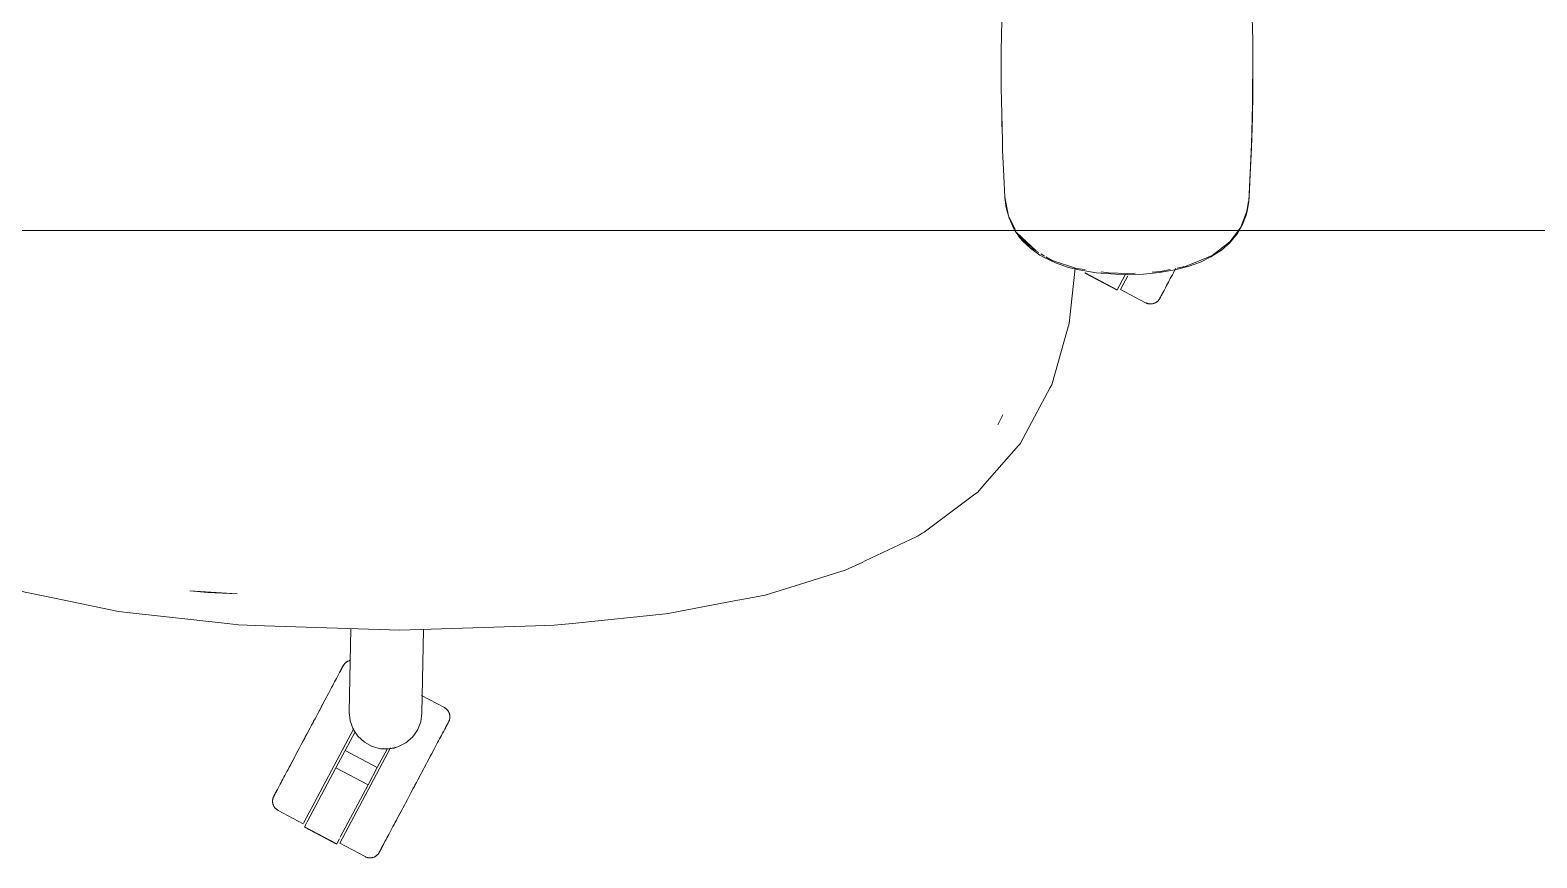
# Model space of a CAD drawing. Header units: millimetres. Extents: x 155927 to 326028, y -36033 to 97293.
# Drawn here: x 169857 to 170437, y 24744 to 25062 of the extents above; entities that cross this region are included whole.
import ezdxf

# ---------------------------------------------------------------- set-up
doc = ezdxf.new("R2010")
doc.units = ezdxf.units.MM
doc.header["$MEASUREMENT"] = 0
doc.layers.add('G-IMPT', color=8, linetype='CONTINUOUS', lineweight=9)
doc.layers.add('I-FURN', color=8, linetype='CONTINUOUS', lineweight=9)

msp = doc.modelspace()

# ---------------------------------------------------------------- linework, layer by layer
at = {"layer": 'G-IMPT'}
for p, q in [((170231.28, 25060.12), (170231.57, 25072.42)), ((170328.05, 25058.76), (170327.88, 25067.17)), ((170231.28, 25060.12), (170231.21, 25054.65)), ((170328.05, 25058.76), (170327.93, 25028.74)), ((170328.05, 25058.76), (170328.09, 25038.57)), ((170328.05, 25058.76), (170328.13, 25047.96)), ((170231.2, 25039.93), (170231.21, 25054.65)), ((170327.93, 25028.74), (170328.13, 25047.96)), ((170231.25, 25035.42), (170231.2, 25039.93)), ((170231.25, 25035.42), (170231.63, 25019.75)), ((170328.09, 25038.57), (170327.59, 25017.18)), ((170328.09, 25038.57), (170327.63, 25018.38)), ((170328.09, 25038.57), (170327.93, 25028.74)), ((170328.07, 25036.53), (170327.99, 25034.33)), ((170328.05, 25038.57), (170328.07, 25036.53)), ((170231.43, 25028.7), (170231.43, 25026.48)), ((170327.93, 25028.74), (170327.59, 25017.18)), ((170231.54, 25023.8), (170231.43, 25026.48)), ((170231.63, 25019.75), (170231.75, 25016.21)), ((170327.63, 25018.38), (170326.54, 24996.6)), ((170327.59, 25017.18), (170326.54, 24996.6)), ((170327.63, 25018.38), (170326.65, 24998.21)), ((170327.59, 25017.18), (170327.63, 25018.38)), ((170232.37, 25003.65), (170231.75, 25016.21)), ((170232.37, 25003.65), (170232.65, 24997.98)), ((170234.02, 24990.86), (170232.65, 24998.21)), ((170232.65, 24997.98), (170233.15, 24993.97)), ((170233.15, 24993.97), (170234.22, 24990.02)), ((170325.82, 24992.74), (170326.38, 24996.42)), ((170325.84, 24992.56), (170326.29, 24994.95)), ((170326.54, 24996.6), (170326.29, 24994.95)), ((170326.54, 24996.6), (170326.65, 24998.21)), ((170236.12, 24986.6), (170234.02, 24990.86)), ((170236.2, 24985.69), (170234.22, 24990.02)), ((170325.82, 24992.74), (170323.41, 24986.54)), ((170324.08, 24987.57), (170325.47, 24991.21)), ((170325.84, 24992.56), (170325.47, 24991.21)), ((170236.12, 24986.6), (170236.75, 24985.33)), ((170236.45, 24985.33), (170238.41, 24982.47)), ((170242.53, 24978.66), (170237.23, 24984.37)), ((170244.62, 24977.46), (170237.23, 24984.37)), ((170237.23, 24984.37), (170239.46, 24981.95)), ((170239.54, 24981.15), (170238.41, 24982.47)), ((170322.12, 24984.14), (170319.05, 24980.4)), ((170322.52, 24985.33), (170319.24, 24980.92)), ((170322.8, 24985.33), (170322.12, 24984.14)), ((170323.41, 24986.54), (170322.52, 24985.33)), ((170324.08, 24987.57), (170322.8, 24985.33)), ((170243, 24978.88), (170239.46, 24981.95)), ((170239.54, 24981.15), (170242.59, 24978.29)), ((170245.69, 24976.77), (170242.53, 24978.66)), ((170242.59, 24978.29), (170246.04, 24975.84)), ((170244.62, 24977.46), (170243.15, 24978.74)), ((170311.96, 24975.08), (170316.01, 24977.73)), ((170319.24, 24980.92), (170312.45, 24975.7)), ((170316.01, 24977.73), (170319.05, 24980.4)), ((170247.42, 24975.04), (170246.04, 24975.84)), ((170247.91, 24975.44), (170246.47, 24976.3)), ((170252.05, 24972.83), (170247.42, 24975.04)), ((170250.83, 24973.69), (170248.38, 24975.16)), ((170260.23, 24970.66), (170250.83, 24973.69)), ((170257.14, 24971.09), (170252.05, 24972.83)), ((170257.14, 24971.09), (170261.07, 24970.11)), ((170259.72, 24970.78), (170257.31, 24949.5)), ((170263.52, 24970.2), (170260.23, 24970.66)), ((170303.55, 24971.51), (170298.07, 24970.08)), ((170302.44, 24971.53), (170298.97, 24970.82)), ((170302.44, 24971.53), (170308.06, 24973.86)), ((170303.55, 24971.51), (170307.89, 24973.09)), ((170311.96, 24975.08), (170307.89, 24973.09)), ((170312.45, 24975.7), (170308.06, 24973.86)), ((170261.07, 24970.11), (170267.83, 24969)), ((170275.14, 24968.42), (170267.83, 24969)), ((170272.49, 24968.94), (170269.7, 24969.33)), ((170272.49, 24968.94), (170279.65, 24968.71)), ((170275.14, 24968.42), (170279.65, 24968.33)), ((170282.76, 24968.9), (170279.65, 24968.71)), ((170279.65, 24968.33), (170285.99, 24968.51)), ((170292.14, 24969.08), (170285.99, 24968.51)), ((170292.48, 24969.49), (170289.27, 24969.3)), ((170292.14, 24969.08), (170298.07, 24970.08)), ((170296.23, 24970.26), (170292.48, 24969.49)), ((170256.67, 24947.24), (170257.31, 24949.5)), ((170256.67, 24947.24), (170250.66, 24925.9)), ((170250.07, 24924.79), (170244.06, 24913.55)), ((170250.66, 24925.9), (170250.07, 24924.79)), ((170229.86, 24910.41), (170231.82, 24914.3)), ((170229.86, 24910.41), (170231.04, 24912.71)), ((170231.04, 24912.71), (170231.82, 24914.3)), ((170244.06, 24913.55), (170238.47, 24903.11)), ((170224.87, 24887.66), (170237.89, 24902.45)), ((170237.89, 24902.45), (170238.47, 24903.11)), ((170201.53, 24869.11), (170221.03, 24883.68)), ((170221.03, 24883.68), (170222, 24884.4)), ((170224.87, 24887.66), (170222, 24884.4)), ((170198.48, 24867.28), (170178.83, 24858.02)), ((170198.48, 24867.28), (170199.19, 24867.71)), ((170200.76, 24868.65), (170199.19, 24867.71)), ((170201.53, 24869.11), (170200.76, 24868.65)), ((170171.15, 24854.4), (170177.92, 24857.59)), ((170178.83, 24858.02), (170177.92, 24857.59)), ((170153.88, 24849.07), (170140.27, 24844.88)), ((170171.15, 24854.4), (170153.88, 24849.07)), ((169866.7, 24843.61), (169852.88, 24846.48)), ((169870.38, 24842.84), (169866.7, 24843.61)), ((169937.03, 24845.28), (169918.75, 24846.52)), ((169918.75, 24846.52), (169925.69, 24845.91)), ((169937.03, 24845.28), (169925.69, 24845.91)), ((170129.01, 24842.72), (170132.67, 24843.42)), ((170140.27, 24844.88), (170132.67, 24843.42)), ((169870.38, 24842.84), (169891.33, 24838.49)), ((169891.33, 24838.49), (169895.74, 24838.01)), ((169933.19, 24833.88), (169895.74, 24838.01)), ((170103.17, 24837.76), (170066.17, 24833.94)), ((170103.17, 24837.76), (170103.63, 24837.85)), ((170129.01, 24842.72), (170103.63, 24837.85)), ((169933.19, 24833.88), (169937.56, 24833.4)), ((169947.5, 24833.07), (169937.56, 24833.4)), ((169947.5, 24833.07), (169999.68, 24831.37)), ((169999.68, 24831.37), (170051.85, 24832.98)), ((170051.85, 24832.98), (170059.11, 24833.21)), ((170066.17, 24833.94), (170059.11, 24833.21))]:
    msp.add_line(p, q, dxfattribs=at)
at = {"layer": 'I-FURN'}
for p, q in [((171437.45, 24985.33), (169437.45, 24985.33)), ((169437.45, 24985.33), (171437.45, 24985.33)), ((170297.95, 24969.85), (170298.39, 24970.68)), ((170263.43, 24968.83), (170275.79, 24962.26)), ((170263.52, 24969), (170263.57, 24969.1)), ((170275.88, 24962.43), (170263.52, 24969)), ((170278.96, 24968.21), (170275.88, 24962.43)), ((170279.91, 24967.86), (170277.11, 24962.61)), ((170295.22, 24964.72), (170295.57, 24965.37)), ((170295.57, 24965.37), (170295.93, 24966.05)), ((170295.93, 24966.05), (170296.3, 24966.75)), ((170296.3, 24966.75), (170296.7, 24967.49)), ((170296.7, 24967.49), (170297.1, 24968.25)), ((170297.1, 24968.25), (170297.52, 24969.04)), ((170297.52, 24969.04), (170297.95, 24969.85)), ((170277.11, 24962.61), (170286.8, 24957.46)), ((170292.25, 24959.13), (170292.17, 24958.99)), ((170292.28, 24959.18), (170292.25, 24959.14)), ((170292.25, 24959.13), (170292.26, 24959.15)), ((170292.25, 24959.14), (170292.25, 24959.13)), ((170292.26, 24959.15), (170292.29, 24959.21)), ((170292.32, 24959.26), (170292.28, 24959.18)), ((170292.29, 24959.21), (170292.35, 24959.31)), ((170292.38, 24959.38), (170292.32, 24959.26)), ((170292.35, 24959.31), (170292.42, 24959.45)), ((170292.47, 24959.54), (170292.38, 24959.38)), ((170292.42, 24959.45), (170292.52, 24959.63)), ((170292.58, 24959.74), (170292.47, 24959.54)), ((170292.52, 24959.63), (170292.63, 24959.85)), ((170292.71, 24959.98), (170292.58, 24959.74)), ((170292.63, 24959.85), (170292.77, 24960.11)), ((170292.85, 24960.26), (170292.71, 24959.98)), ((170292.77, 24960.11), (170292.93, 24960.41)), ((170293.02, 24960.58), (170292.85, 24960.26)), ((170292.93, 24960.41), (170293.11, 24960.74)), ((170293.21, 24960.94), (170293.02, 24960.58)), ((170293.11, 24960.74), (170293.31, 24961.11)), ((170293.42, 24961.33), (170293.21, 24960.94)), ((170293.31, 24961.11), (170293.52, 24961.52)), ((170293.65, 24961.76), (170293.42, 24961.33)), ((170293.52, 24961.52), (170293.76, 24961.97)), ((170293.9, 24962.23), (170293.65, 24961.76)), ((170293.76, 24961.97), (170294.02, 24962.45)), ((170294.16, 24962.73), (170293.9, 24962.23)), ((170294.02, 24962.45), (170294.29, 24962.97)), ((170294.45, 24963.26), (170294.16, 24962.73)), ((170294.29, 24962.97), (170294.59, 24963.52)), ((170294.75, 24963.83), (170294.45, 24963.26)), ((170294.59, 24963.52), (170294.9, 24964.1)), ((170294.9, 24964.1), (170295.22, 24964.72)), ((170286.84, 24957.44), (170286.8, 24957.46)), ((170286.98, 24957.37), (170286.84, 24957.44)), ((170287.13, 24957.31), (170286.98, 24957.37)), ((170287.28, 24957.25), (170287.13, 24957.31)), ((170287.43, 24957.19), (170287.28, 24957.25)), ((170287.59, 24957.15), (170287.43, 24957.19)), ((170287.74, 24957.1), (170287.59, 24957.15)), ((170287.9, 24957.07), (170287.74, 24957.1)), ((170288.06, 24957.04), (170287.9, 24957.07)), ((170288.22, 24957.02), (170288.06, 24957.04)), ((170288.38, 24957), (170288.22, 24957.02)), ((170288.54, 24956.99), (170288.38, 24957)), ((170288.7, 24956.99), (170288.54, 24956.99)), ((170288.86, 24956.99), (170288.7, 24956.99)), ((170289.02, 24957), (170288.86, 24956.99)), ((170289.18, 24957.02), (170289.02, 24957)), ((170289.34, 24957.04), (170289.18, 24957.02)), ((170289.5, 24957.07), (170289.34, 24957.04)), ((170289.66, 24957.11), (170289.5, 24957.07)), ((170289.81, 24957.15), (170289.66, 24957.11)), ((170289.97, 24957.2), (170289.81, 24957.15)), ((170290.12, 24957.25), (170289.97, 24957.2)), ((170290.27, 24957.31), (170290.12, 24957.25)), ((170290.42, 24957.38), (170290.27, 24957.31)), ((170290.56, 24957.45), (170290.42, 24957.38)), ((170290.7, 24957.53), (170290.56, 24957.45)), ((170290.84, 24957.61), (170290.7, 24957.53)), ((170290.97, 24957.7), (170290.84, 24957.61)), ((170291.11, 24957.79), (170290.97, 24957.7)), ((170291.23, 24957.89), (170291.11, 24957.79)), ((170291.36, 24958), (170291.23, 24957.89)), ((170291.47, 24958.11), (170291.36, 24958)), ((170291.59, 24958.22), (170291.47, 24958.11)), ((170291.7, 24958.34), (170291.59, 24958.22)), ((170291.8, 24958.46), (170291.7, 24958.34)), ((170291.9, 24958.59), (170291.8, 24958.46)), ((170292, 24958.72), (170291.9, 24958.59)), ((170292.09, 24958.85), (170292, 24958.72)), ((170292.17, 24958.99), (170292.09, 24958.85)), ((169980.16, 24799.8), (169980.73, 24831.99)), ((170008.71, 24831.65), (170008.15, 24799.31)), ((169975.62, 24813.51), (169975.91, 24814.04)), ((169976.05, 24814.32), (169975.78, 24813.8)), ((169975.91, 24814.04), (169976.17, 24814.54)), ((169976.31, 24814.8), (169976.05, 24814.32)), ((169976.17, 24814.54), (169976.42, 24815.01)), ((169976.55, 24815.25), (169976.31, 24814.8)), ((169976.42, 24815.01), (169976.65, 24815.44)), ((169976.77, 24815.66), (169976.55, 24815.25)), ((169976.65, 24815.44), (169976.86, 24815.83)), ((169976.96, 24816.03), (169976.77, 24815.66)), ((169976.86, 24815.83), (169977.05, 24816.19)), ((169977.14, 24816.36), (169976.96, 24816.03)), ((169977.05, 24816.19), (169977.22, 24816.51)), ((169977.3, 24816.66), (169977.14, 24816.36)), ((169977.22, 24816.51), (169977.37, 24816.79)), ((169977.44, 24816.92), (169977.3, 24816.66)), ((169977.37, 24816.79), (169977.49, 24817.03)), ((169977.55, 24817.14), (169977.44, 24816.92)), ((169977.49, 24817.03), (169977.6, 24817.23)), ((169977.65, 24817.32), (169977.55, 24817.14)), ((169977.6, 24817.23), (169977.69, 24817.39)), ((169977.72, 24817.46), (169977.65, 24817.32)), ((169977.69, 24817.39), (169977.75, 24817.51)), ((169977.78, 24817.56), (169977.72, 24817.46)), ((169977.75, 24817.51), (169977.8, 24817.59)), ((169977.81, 24817.62), (169977.78, 24817.56)), ((169977.8, 24817.59), (169977.82, 24817.63)), ((169977.82, 24817.64), (169977.81, 24817.62)), ((169977.82, 24817.64), (169977.9, 24817.78)), ((169977.82, 24817.63), (169977.82, 24817.64)), ((169977.9, 24817.78), (169977.98, 24817.92)), ((169977.98, 24817.92), (169978.07, 24818.05)), ((169978.07, 24818.05), (169978.17, 24818.18)), ((169978.17, 24818.18), (169978.27, 24818.31)), ((169978.27, 24818.31), (169978.37, 24818.43)), ((169978.37, 24818.43), (169978.48, 24818.55)), ((169978.48, 24818.55), (169978.6, 24818.66)), ((169978.6, 24818.66), (169978.72, 24818.77)), ((169978.72, 24818.77), (169978.84, 24818.88)), ((169978.84, 24818.88), (169978.97, 24818.98)), ((169978.97, 24818.98), (169979.1, 24819.07)), ((169979.1, 24819.07), (169979.23, 24819.16)), ((169979.23, 24819.16), (169979.37, 24819.24)), ((169979.37, 24819.24), (169979.51, 24819.32)), ((169979.51, 24819.32), (169979.66, 24819.39)), ((169979.66, 24819.39), (169979.8, 24819.46)), ((169979.8, 24819.46), (169979.95, 24819.52)), ((169979.95, 24819.52), (169980.1, 24819.57)), ((169980.1, 24819.57), (169980.26, 24819.62)), ((169980.26, 24819.62), (169980.41, 24819.66)), ((169980.41, 24819.66), (169980.57, 24819.7)), ((169972.97, 24808.52), (169972.55, 24807.73)), ((169973.38, 24809.28), (169972.97, 24808.52)), ((169973.77, 24810.02), (169973.38, 24809.28)), ((169974.14, 24810.72), (169973.77, 24810.02)), ((169974.5, 24811.4), (169974.14, 24810.72)), ((169974.85, 24812.05), (169974.5, 24811.4)), ((169975.18, 24812.67), (169974.85, 24812.05)), ((169975.49, 24813.25), (169975.18, 24812.67)), ((169975.32, 24812.94), (169975.62, 24813.51)), ((169975.78, 24813.8), (169975.49, 24813.25)), ((169969.79, 24802.54), (169969.3, 24801.61)), ((169969.53, 24802.04), (169970.02, 24802.96)), ((169970.28, 24803.46), (169969.79, 24802.54)), ((169970.02, 24802.96), (169970.5, 24803.87)), ((169970.75, 24804.35), (169970.28, 24803.46)), ((169971.22, 24805.23), (169970.75, 24804.35)), ((169971.68, 24806.08), (169971.22, 24805.23)), ((169972.12, 24806.92), (169971.68, 24806.08)), ((169972.55, 24807.73), (169972.12, 24806.92)), ((170016.77, 24801.5), (170007.93, 24806.2)), ((169966.73, 24796.78), (169966.2, 24795.78)), ((169966.44, 24796.24), (169966.97, 24797.23)), ((169967.25, 24797.76), (169966.73, 24796.78)), ((169966.97, 24797.23), (169967.49, 24798.21)), ((169967.77, 24798.74), (169967.25, 24797.76)), ((169967.49, 24798.21), (169968.01, 24799.19)), ((169968.29, 24799.71), (169967.77, 24798.74)), ((169968.01, 24799.19), (169968.52, 24800.15)), ((169968.8, 24800.67), (169968.29, 24799.71)), ((169968.52, 24800.15), (169969.03, 24801.1)), ((169969.3, 24801.61), (169968.8, 24800.67)), ((169969.03, 24801.1), (169969.53, 24802.04)), ((169980.51, 24796.44), (169980.16, 24799.8)), ((170008.15, 24799.31), (170007.68, 24795.97)), ((170016.77, 24801.5), (170016.91, 24801.42)), ((170016.91, 24801.42), (170017.05, 24801.33)), ((170017.05, 24801.33), (170017.18, 24801.24)), ((170017.18, 24801.24), (170017.31, 24801.15)), ((170017.31, 24801.15), (170017.44, 24801.05)), ((170017.44, 24801.05), (170017.56, 24800.94)), ((170017.56, 24800.94), (170017.68, 24800.83)), ((170017.68, 24800.83), (170017.79, 24800.72)), ((170017.79, 24800.72), (170017.9, 24800.6)), ((170017.9, 24800.6), (170018.01, 24800.48)), ((170018.01, 24800.48), (170018.11, 24800.35)), ((170018.11, 24800.35), (170018.2, 24800.22)), ((170018.2, 24800.22), (170018.29, 24800.08)), ((170018.29, 24800.08), (170018.37, 24799.95)), ((170018.37, 24799.95), (170018.45, 24799.81)), ((170018.45, 24799.81), (170018.52, 24799.66)), ((170018.52, 24799.66), (170018.59, 24799.51)), ((170018.59, 24799.51), (170018.65, 24799.36)), ((170018.65, 24799.36), (170018.7, 24799.21)), ((170018.71, 24796.68), (170018.65, 24796.53)), ((170018.7, 24799.21), (170018.75, 24799.06)), ((170018.75, 24796.83), (170018.71, 24796.68)), ((170018.75, 24799.06), (170018.79, 24798.9)), ((170018.79, 24796.99), (170018.75, 24796.83)), ((170018.79, 24798.9), (170018.83, 24798.75)), ((170018.83, 24797.14), (170018.79, 24796.99)), ((170018.83, 24798.75), (170018.86, 24798.59)), ((170018.86, 24797.3), (170018.83, 24797.14)), ((170018.86, 24798.59), (170018.88, 24798.43)), ((170018.88, 24797.46), (170018.86, 24797.3)), ((170018.88, 24798.43), (170018.89, 24798.27)), ((170018.9, 24797.62), (170018.88, 24797.46)), ((170018.89, 24798.27), (170018.9, 24798.11)), ((170018.9, 24798.11), (170018.91, 24797.95)), ((170018.91, 24797.78), (170018.9, 24797.62)), ((170018.91, 24797.95), (170018.91, 24797.78)), ((169981.98, 24793.51), (169962.58, 24757.03)), ((169963.24, 24790.22), (169963.78, 24791.23)), ((169964.06, 24791.77), (169963.53, 24790.77)), ((169963.78, 24791.23), (169964.31, 24792.23)), ((169964.6, 24792.77), (169964.06, 24791.77)), ((169964.31, 24792.23), (169964.85, 24793.24)), ((169965.13, 24793.78), (169964.6, 24792.77)), ((169964.85, 24793.24), (169965.38, 24794.24)), ((169965.67, 24794.78), (169965.13, 24793.78)), ((169965.38, 24794.24), (169965.91, 24795.24)), ((169966.2, 24795.78), (169965.67, 24794.78)), ((169965.91, 24795.24), (169966.44, 24796.24)), ((169978.58, 24784.99), (169982.38, 24792.14)), ((169981.65, 24793.27), (169980.51, 24796.44)), ((169983.52, 24790.46), (169981.65, 24793.27)), ((170006.43, 24792.83), (170004.47, 24790.09)), ((170007.68, 24795.97), (170006.43, 24792.83)), ((170015.62, 24790.74), (170015.94, 24791.34)), ((170016.1, 24791.65), (170015.79, 24791.07)), ((170015.94, 24791.34), (170016.24, 24791.91)), ((170016.39, 24792.21), (170016.1, 24791.65)), ((170016.24, 24791.91), (170016.52, 24792.45)), ((170016.67, 24792.72), (170016.39, 24792.21)), ((170016.52, 24792.45), (170016.79, 24792.95)), ((170016.93, 24793.2), (170016.67, 24792.72)), ((170016.79, 24792.95), (170017.04, 24793.41)), ((170017.16, 24793.65), (170016.93, 24793.2)), ((170017.04, 24793.41), (170017.27, 24793.84)), ((170017.38, 24794.06), (170017.16, 24793.65)), ((170017.27, 24793.84), (170017.48, 24794.24)), ((170017.58, 24794.43), (170017.38, 24794.06)), ((170017.48, 24794.24), (170017.66, 24794.59)), ((170017.76, 24794.77), (170017.58, 24794.43)), ((170017.66, 24794.59), (170017.83, 24794.91)), ((170017.92, 24795.07), (170017.76, 24794.77)), ((170017.83, 24794.91), (170017.98, 24795.19)), ((170018.05, 24795.32), (170017.92, 24795.07)), ((170017.98, 24795.19), (170018.11, 24795.43)), ((170018.17, 24795.54), (170018.05, 24795.32)), ((170018.11, 24795.43), (170018.22, 24795.63)), ((170018.27, 24795.72), (170018.17, 24795.54)), ((170018.22, 24795.63), (170018.3, 24795.79)), ((170018.34, 24795.86), (170018.27, 24795.72)), ((170018.3, 24795.79), (170018.37, 24795.92)), ((170018.39, 24795.96), (170018.34, 24795.86)), ((170018.37, 24795.92), (170018.41, 24796)), ((170018.43, 24796.02), (170018.39, 24795.96)), ((170018.41, 24796), (170018.43, 24796.04)), ((170018.44, 24796.04), (170018.43, 24796.02)), ((170018.43, 24796.04), (170018.44, 24796.04)), ((170018.46, 24796.08), (170018.44, 24796.04)), ((170018.53, 24796.23), (170018.46, 24796.08)), ((170018.59, 24796.38), (170018.53, 24796.23)), ((170018.65, 24796.53), (170018.59, 24796.38)), ((169960.11, 24784.34), (169960.62, 24785.3)), ((169960.9, 24785.82), (169960.39, 24784.85)), ((169960.62, 24785.3), (169961.14, 24786.26)), ((169961.42, 24786.79), (169960.9, 24785.82)), ((169961.14, 24786.26), (169961.66, 24787.24)), ((169961.94, 24787.78), (169961.42, 24786.79)), ((169961.66, 24787.24), (169962.18, 24788.23)), ((169962.47, 24788.77), (169961.94, 24787.78)), ((169962.18, 24788.23), (169962.71, 24789.22)), ((169963, 24789.76), (169962.47, 24788.77)), ((169962.71, 24789.22), (169963.24, 24790.22)), ((169963.53, 24790.77), (169963, 24789.76)), ((169996.09, 24785.97), (169976.57, 24749.25)), ((169986.01, 24788.18), (169983.52, 24790.46)), ((169988.97, 24786.56), (169986.01, 24788.18)), ((169992.23, 24785.69), (169988.97, 24786.56)), ((169994.74, 24785.56), (169990.94, 24778.42)), ((169995.6, 24785.63), (169992.23, 24785.69)), ((169998.89, 24786.38), (169995.6, 24785.63)), ((170001.9, 24787.9), (169998.89, 24786.38)), ((170004.47, 24790.09), (170001.9, 24787.9)), ((170012.74, 24785.32), (170012.29, 24784.49)), ((170012.5, 24784.88), (170012.94, 24785.7)), ((170012.94, 24785.7), (170013.36, 24786.5)), ((170013.36, 24786.5), (170013.77, 24787.28)), ((170013.77, 24787.28), (170014.17, 24788.03)), ((170014.17, 24788.03), (170014.56, 24788.75)), ((170014.56, 24788.75), (170014.93, 24789.44)), ((170014.93, 24789.44), (170015.28, 24790.11)), ((170015.28, 24790.11), (170015.62, 24790.74)), ((169957.48, 24779.38), (169957.03, 24778.53)), ((169957.23, 24778.92), (169957.69, 24779.78)), ((169957.94, 24780.25), (169957.48, 24779.38)), ((169957.69, 24779.78), (169958.16, 24780.66)), ((169958.41, 24781.14), (169957.94, 24780.25)), ((169958.16, 24780.66), (169958.63, 24781.55)), ((169958.89, 24782.04), (169958.41, 24781.14)), ((169958.63, 24781.55), (169959.12, 24782.46)), ((169959.38, 24782.96), (169958.89, 24782.04)), ((169959.12, 24782.46), (169959.61, 24783.39)), ((169959.88, 24783.9), (169959.38, 24782.96)), ((169959.61, 24783.39), (169960.11, 24784.34)), ((169960.39, 24784.85), (169959.88, 24783.9)), ((169975.05, 24778.35), (169978.58, 24784.99)), ((169990.94, 24778.42), (169978.58, 24784.99)), ((170009.14, 24778.56), (170009.64, 24779.51)), ((170009.91, 24780.02), (170009.41, 24779.07)), ((170009.64, 24779.51), (170010.14, 24780.45)), ((170010.41, 24780.95), (170009.91, 24780.02)), ((170010.14, 24780.45), (170010.63, 24781.37)), ((170010.89, 24781.86), (170010.41, 24780.95)), ((170010.63, 24781.37), (170011.11, 24782.27)), ((170011.37, 24782.76), (170010.89, 24781.86)), ((170011.11, 24782.27), (170011.59, 24783.16)), ((170011.84, 24783.63), (170011.37, 24782.76)), ((170011.59, 24783.16), (170012.05, 24784.03)), ((170012.29, 24784.49), (170011.84, 24783.63)), ((170012.05, 24784.03), (170012.5, 24784.88)), ((169954.6, 24773.97), (169954.25, 24773.3)), ((169954.97, 24774.66), (169954.6, 24773.97)), ((169955.35, 24775.38), (169954.97, 24774.66)), ((169955.75, 24776.13), (169955.35, 24775.38)), ((169956.16, 24776.91), (169955.75, 24776.13)), ((169956.59, 24777.71), (169956.16, 24776.91)), ((169957.03, 24778.53), (169956.59, 24777.71)), ((169956.79, 24778.09), (169957.23, 24778.92)), ((169963.98, 24757.54), (169975.05, 24778.35)), ((169987.41, 24771.78), (169975.05, 24778.35)), ((169990.94, 24778.42), (169987.41, 24771.78)), ((170005.99, 24772.65), (170006.53, 24773.65)), ((170006.81, 24774.19), (170006.28, 24773.19)), ((170006.53, 24773.65), (170007.06, 24774.64)), ((170007.34, 24775.18), (170006.81, 24774.19)), ((170007.06, 24774.64), (170007.58, 24775.64)), ((170007.87, 24776.17), (170007.34, 24775.18)), ((170007.58, 24775.64), (170008.11, 24776.62)), ((170008.39, 24777.15), (170007.87, 24776.17)), ((170008.11, 24776.62), (170008.63, 24777.59)), ((170008.9, 24778.11), (170008.39, 24777.15)), ((170008.63, 24777.59), (170009.14, 24778.56)), ((170009.41, 24779.07), (170008.9, 24778.11)), ((169951.22, 24767.62), (169951.16, 24767.5)), ((169951.19, 24767.55), (169951.26, 24767.69)), ((169951.31, 24767.78), (169951.22, 24767.62)), ((169951.26, 24767.69), (169951.36, 24767.87)), ((169951.42, 24767.98), (169951.31, 24767.78)), ((169951.36, 24767.87), (169951.47, 24768.09)), ((169951.54, 24768.22), (169951.42, 24767.98)), ((169951.47, 24768.09), (169951.61, 24768.34)), ((169951.69, 24768.5), (169951.54, 24768.22)), ((169951.61, 24768.34), (169951.77, 24768.64)), ((169951.86, 24768.82), (169951.69, 24768.5)), ((169951.77, 24768.64), (169951.95, 24768.98)), ((169952.05, 24769.17), (169951.86, 24768.82)), ((169951.95, 24768.98), (169952.14, 24769.35)), ((169952.26, 24769.57), (169952.05, 24769.17)), ((169952.14, 24769.35), (169952.36, 24769.76)), ((169952.49, 24770), (169952.26, 24769.57)), ((169952.36, 24769.76), (169952.6, 24770.21)), ((169952.74, 24770.46), (169952.49, 24770)), ((169952.6, 24770.21), (169952.86, 24770.69)), ((169953, 24770.96), (169952.74, 24770.46)), ((169952.86, 24770.69), (169953.13, 24771.21)), ((169953.29, 24771.5), (169953, 24770.96)), ((169953.13, 24771.21), (169953.42, 24771.76)), ((169953.59, 24772.07), (169953.29, 24771.5)), ((169953.42, 24771.76), (169953.73, 24772.34)), ((169953.91, 24772.67), (169953.59, 24772.07)), ((169954.25, 24773.3), (169953.91, 24772.67)), ((169987.41, 24771.78), (169976.7, 24751.64)), ((170002.8, 24766.64), (170003.33, 24767.63)), ((170003.61, 24768.17), (170003.08, 24767.17)), ((170003.33, 24767.63), (170003.86, 24768.63)), ((170004.15, 24769.17), (170003.61, 24768.17)), ((170003.86, 24768.63), (170004.39, 24769.63)), ((170004.68, 24770.17), (170004.15, 24769.17)), ((170004.39, 24769.63), (170004.93, 24770.64)), ((170005.22, 24771.18), (170004.68, 24770.17)), ((170004.93, 24770.64), (170005.46, 24771.64)), ((170005.75, 24772.18), (170005.22, 24771.18)), ((170005.46, 24771.64), (170005.99, 24772.65)), ((170006.28, 24773.19), (170005.75, 24772.18)), ((169950.62, 24765.63), (169950.63, 24765.79)), ((169950.62, 24765.47), (169950.62, 24765.63)), ((169950.62, 24765.3), (169950.62, 24765.47)), ((169950.63, 24765.14), (169950.62, 24765.3)), ((169950.63, 24765.79), (169950.65, 24765.95)), ((169950.65, 24764.98), (169950.63, 24765.14)), ((169950.65, 24765.95), (169950.67, 24766.11)), ((169950.67, 24764.82), (169950.65, 24764.98)), ((169950.67, 24766.11), (169950.7, 24766.27)), ((169950.7, 24764.66), (169950.67, 24764.82)), ((169950.7, 24766.27), (169950.73, 24766.42)), ((169950.74, 24764.51), (169950.7, 24764.66)), ((169950.73, 24766.42), (169950.77, 24766.58)), ((169950.78, 24764.35), (169950.74, 24764.51)), ((169950.77, 24766.58), (169950.82, 24766.73)), ((169950.82, 24764.2), (169950.78, 24764.35)), ((169950.82, 24766.73), (169950.87, 24766.89)), ((169950.88, 24764.05), (169950.82, 24764.2)), ((169950.87, 24766.89), (169950.93, 24767.04)), ((169950.94, 24763.9), (169950.88, 24764.05)), ((169950.93, 24767.04), (169951, 24767.18)), ((169951.01, 24763.75), (169950.94, 24763.9)), ((169951, 24767.18), (169951.07, 24767.33)), ((169951.08, 24763.61), (169951.01, 24763.75)), ((169951.07, 24767.33), (169951.09, 24767.37)), ((169951.15, 24763.46), (169951.08, 24763.61)), ((169951.11, 24767.41), (169951.09, 24767.37)), ((169951.09, 24767.37), (169951.1, 24767.39)), ((169951.09, 24767.37), (169951.09, 24767.37)), ((169951.1, 24767.39), (169951.13, 24767.45)), ((169951.16, 24767.5), (169951.11, 24767.41)), ((169951.13, 24767.45), (169951.19, 24767.55)), ((169951.24, 24763.33), (169951.15, 24763.46)), ((169951.33, 24763.19), (169951.24, 24763.33)), ((169951.42, 24763.06), (169951.33, 24763.19)), ((169951.52, 24762.93), (169951.42, 24763.06)), ((169951.62, 24762.81), (169951.52, 24762.93)), ((169951.73, 24762.69), (169951.62, 24762.81)), ((169951.85, 24762.58), (169951.73, 24762.69)), ((169951.96, 24762.47), (169951.85, 24762.58)), ((169952.09, 24762.36), (169951.96, 24762.47)), ((169952.21, 24762.26), (169952.09, 24762.36)), ((169952.34, 24762.17), (169952.21, 24762.26)), ((169952.48, 24762.08), (169952.34, 24762.17)), ((169952.62, 24761.99), (169952.48, 24762.08)), ((169952.76, 24761.92), (169952.62, 24761.99)), ((169952.76, 24761.92), (169962.44, 24756.77)), ((169999.73, 24760.87), (170000.23, 24761.8)), ((170000.5, 24762.31), (170000, 24761.37)), ((170000.23, 24761.8), (170000.73, 24762.74)), ((170001, 24763.26), (170000.5, 24762.31)), ((170000.73, 24762.74), (170001.24, 24763.7)), ((170001.52, 24764.22), (170001, 24763.26)), ((170001.24, 24763.7), (170001.75, 24764.67)), ((170002.03, 24765.2), (170001.52, 24764.22)), ((170001.75, 24764.67), (170002.27, 24765.65)), ((170002.56, 24766.18), (170002.03, 24765.2)), ((170002.27, 24765.65), (170002.8, 24766.64)), ((170003.08, 24767.17), (170002.56, 24766.18)), ((169962.98, 24755.64), (169963.85, 24757.28)), ((169996.97, 24755.68), (169997.41, 24756.49)), ((169997.41, 24756.49), (169997.85, 24757.33)), ((169997.85, 24757.33), (169998.3, 24758.18)), ((169998.3, 24758.18), (169998.77, 24759.06)), ((169998.77, 24759.06), (169999.25, 24759.96)), ((169999.51, 24760.45), (169999.03, 24759.54)), ((169999.25, 24759.96), (169999.73, 24760.87)), ((170000, 24761.37), (169999.51, 24760.45)), ((169962.89, 24755.47), (169975.25, 24748.9)), ((169975.34, 24749.07), (169962.98, 24755.64)), ((169976.35, 24750.96), (169975.34, 24749.07)), ((169994.21, 24750.47), (169993.9, 24749.9)), ((169994.04, 24750.16), (169994.35, 24750.75)), ((169994.35, 24750.75), (169994.68, 24751.36)), ((169994.68, 24751.36), (169995.02, 24752.01)), ((169995.02, 24752.01), (169995.38, 24752.69)), ((169995.38, 24752.69), (169995.76, 24753.39)), ((169995.76, 24753.39), (169996.15, 24754.13)), ((169996.15, 24754.13), (169996.55, 24754.89)), ((169996.55, 24754.89), (169996.97, 24755.68)), ((169976.57, 24749.25), (169986.25, 24744.1)), ((169990.56, 24744.43), (169990.43, 24744.34)), ((169990.69, 24744.53), (169990.56, 24744.43)), ((169990.81, 24744.64), (169990.69, 24744.53)), ((169990.93, 24744.75), (169990.81, 24744.64)), ((169991.04, 24744.86), (169990.93, 24744.75)), ((169991.15, 24744.98), (169991.04, 24744.86)), ((169991.26, 24745.1), (169991.15, 24744.98)), ((169991.36, 24745.23), (169991.26, 24745.1)), ((169991.45, 24745.36), (169991.36, 24745.23)), ((169991.54, 24745.49), (169991.45, 24745.36)), ((169991.63, 24745.63), (169991.54, 24745.49)), ((169991.71, 24745.77), (169991.63, 24745.63)), ((169991.73, 24745.82), (169991.71, 24745.78)), ((169991.71, 24745.77), (169991.72, 24745.79)), ((169991.71, 24745.78), (169991.71, 24745.77)), ((169991.72, 24745.79), (169991.75, 24745.85)), ((169991.77, 24745.9), (169991.73, 24745.82)), ((169991.75, 24745.85), (169991.8, 24745.95)), ((169991.84, 24746.02), (169991.77, 24745.9)), ((169991.8, 24745.95), (169991.88, 24746.09)), ((169991.92, 24746.18), (169991.84, 24746.02)), ((169991.88, 24746.09), (169991.97, 24746.27)), ((169992.03, 24746.38), (169991.92, 24746.18)), ((169991.97, 24746.27), (169992.09, 24746.49)), ((169992.16, 24746.63), (169992.03, 24746.38)), ((169992.09, 24746.49), (169992.23, 24746.75)), ((169992.31, 24746.9), (169992.16, 24746.63)), ((169992.23, 24746.75), (169992.38, 24747.05)), ((169992.48, 24747.22), (169992.31, 24746.9)), ((169992.38, 24747.05), (169992.56, 24747.38)), ((169992.67, 24747.58), (169992.48, 24747.22)), ((169992.56, 24747.38), (169992.76, 24747.75)), ((169992.88, 24747.97), (169992.67, 24747.58)), ((169992.76, 24747.75), (169992.98, 24748.16)), ((169993.1, 24748.4), (169992.88, 24747.97)), ((169992.98, 24748.16), (169993.22, 24748.61)), ((169993.35, 24748.87), (169993.1, 24748.4)), ((169993.22, 24748.61), (169993.47, 24749.09)), ((169993.62, 24749.37), (169993.35, 24748.87)), ((169993.47, 24749.09), (169993.75, 24749.61)), ((169993.9, 24749.9), (169993.62, 24749.37)), ((169993.75, 24749.61), (169994.04, 24750.16)), ((169986.29, 24744.08), (169986.25, 24744.1)), ((169986.44, 24744.01), (169986.29, 24744.08)), ((169986.58, 24743.95), (169986.44, 24744.01)), ((169986.73, 24743.89), (169986.58, 24743.95)), ((169986.89, 24743.83), (169986.73, 24743.89)), ((169987.04, 24743.79), (169986.89, 24743.83)), ((169987.2, 24743.75), (169987.04, 24743.79)), ((169987.35, 24743.71), (169987.2, 24743.75)), ((169987.51, 24743.68), (169987.35, 24743.71)), ((169987.67, 24743.66), (169987.51, 24743.68)), ((169987.83, 24743.64), (169987.67, 24743.66)), ((169987.99, 24743.64), (169987.83, 24743.64)), ((169988.16, 24743.63), (169987.99, 24743.64)), ((169988.32, 24743.64), (169988.16, 24743.63)), ((169988.48, 24743.65), (169988.32, 24743.64)), ((169988.64, 24743.66), (169988.48, 24743.65)), ((169988.8, 24743.68), (169988.64, 24743.66)), ((169988.96, 24743.71), (169988.8, 24743.68)), ((169989.11, 24743.75), (169988.96, 24743.71)), ((169989.27, 24743.79), (169989.11, 24743.75)), ((169989.42, 24743.84), (169989.27, 24743.79)), ((169989.57, 24743.89), (169989.42, 24743.84)), ((169989.72, 24743.95), (169989.57, 24743.89)), ((169989.87, 24744.02), (169989.72, 24743.95)), ((169990.02, 24744.09), (169989.87, 24744.02)), ((169990.16, 24744.17), (169990.02, 24744.09)), ((169990.29, 24744.25), (169990.16, 24744.17)), ((169990.43, 24744.34), (169990.29, 24744.25))]:
    msp.add_line(p, q, dxfattribs=at)
msp.add_arc((169994.15, 24799.36), 13.81, 282.34734, 287.33603, dxfattribs=at)
msp.add_open_spline([(169997.8, 24786.04), (169997.37, 24785.92), (169996.94, 24785.85), (169996.5, 24785.8)], degree=3, dxfattribs=at)

doc.saveas('drawing.dxf')
